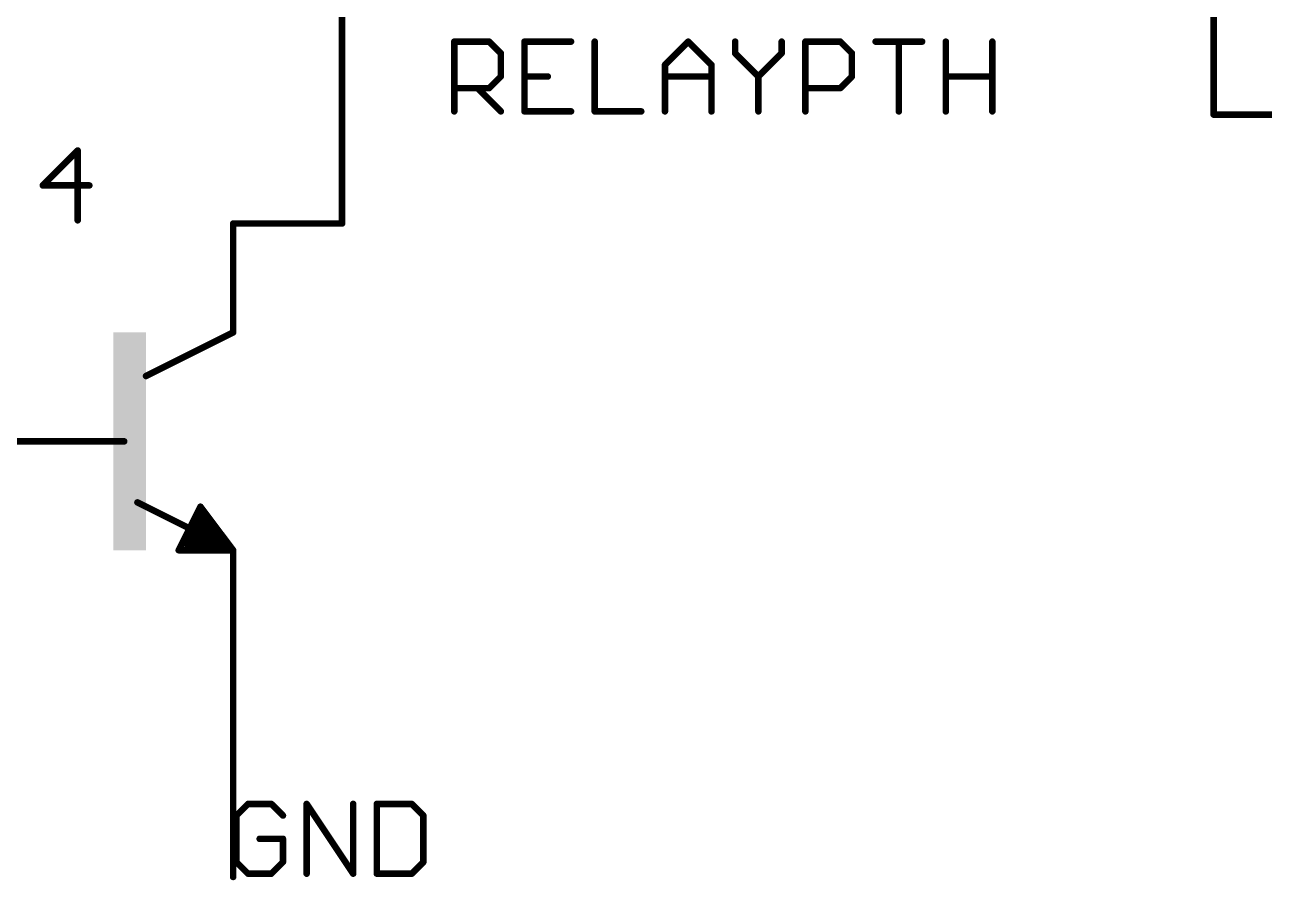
# Model space of a CAD drawing. Extents: x -13 to 211, y -15 to 133.
# Drawn here: x 20.54 to 49.44, y -15.32 to 4.64 of the extents above; entities that cross this region are included whole.
import ezdxf

# ---------------------------------------------------------------- set-up
doc = ezdxf.new("R2010")
doc.units = 0
for name, color, linetype in [('91', 94, 'CONTINUOUS'), ('94', 14, 'CONTINUOUS'), ('95', 251, 'CONTINUOUS'), ('96', 251, 'CONTINUOUS')]:
    doc.layers.add(name, color=color, linetype=linetype)

# ---------------------------------------------------------------- blocks, each defined once
blk = doc.blocks.new('RECT')
blk.add_solid([(-0.5, -0.5), (0.5, -0.5), (-0.5, 0.5), (0.5, 0.5)])

msp = doc.modelspace()

# ---------------------------------------------------------------- linework, layer by layer
at = {"layer": '91', "const_width": 0.1524}
for points in [[(27.94, 0), (27.94, 7.62)], [(48.26, 7.62), (48.26, 2.54)], [(48.26, 2.54), (55.88, 2.54)], [(25.4, 0), (27.94, 0)], [(25.4, -10.16), (25.4, -15.24)]]:
    msp.add_lwpolyline(points, dxfattribs=at)
at = {"layer": '91', "const_width": 0.0762}
for points in [[(48.26, 2.5781, 1), (48.26, 2.5019)], [(48.2219, 2.54, 1), (48.2981, 2.54)], [(25.4, 0.0381, 1), (25.4, -0.0381)], [(27.9019, 0, 1), (27.9781, 0)], [(27.94, -0.0381, 1), (27.94, 0.0381)], [(25.4381, -10.16, 1), (25.3619, -10.16)], [(25.3619, -15.24, 1), (25.4381, -15.24)]]:
    msp.add_lwpolyline(points, format="xyb", dxfattribs=at)
at = {"layer": '94'}
for points, const_width in [([(25.4, 0), (25.4, -2.54)], 0.1524), ([(25.4, -2.54), (23.368, -3.556)], 0.1524), ([(20.32, -5.08), (22.86, -5.08)], 0.1524), ([(24.4, -7.12), (23.168, -6.504)], 0.1524), ([(24.13, -7.62), (24.638, -6.604)], 0.1524), ([(24.638, -6.604), (25.4, -7.62)], 0.1524), ([(24.638, -6.858), (24.384, -7.366)], 0.254), ([(25.146, -7.493), (24.638, -6.858)], 0.254), ([(24.765, -7.366), (24.638, -7.112)], 0.254), ([(24.384, -7.366), (24.765, -7.366)], 0.254), ([(24.384, -7.493), (25.146, -7.493)], 0.254), ([(25.4, -7.62), (24.13, -7.62)], 0.1524), ([(25.4, -10.16), (25.4, -7.62)], 0.1524)]:
    msp.add_lwpolyline(points, dxfattribs=dict(at, const_width=const_width))
for points, const_width in [([(25.4381, 0, 1), (25.3619, 0)], 0.0762), ([(25.3619, -2.54, 1), (25.4381, -2.54)], 0.0762), ([(25.417, -2.5741, 1), (25.383, -2.5059)], 0.0762), ([(23.351, -3.5219, 1), (23.385, -3.5901)], 0.0762), ([(22.86, -5.1181, 1), (22.86, -5.0419)], 0.0762), ([(23.185, -6.4699, 1), (23.151, -6.5381)], 0.0762), ([(24.6685, -6.5811, 1), (24.6075, -6.6269)], 0.0762), ([(24.6721, -6.621, 1), (24.6039, -6.587)], 0.0762), ([(24.6876, -6.8183, 1), (24.5884, -6.8977)], 0.127), ([(24.6948, -6.8864, 1), (24.5812, -6.8296)], 0.127), ([(24.383, -7.1541, 1), (24.417, -7.0859)], 0.0762), ([(24.6948, -7.0836, 1), (24.5812, -7.1404)], 0.127), ([(24.384, -7.3025, 1), (24.384, -7.4295)], 0.127), ([(24.3272, -7.3376, 1), (24.4408, -7.3944)], 0.127), ([(24.384, -7.4295, 1), (24.384, -7.5565)], 0.127), ([(24.7082, -7.3944, 1), (24.8218, -7.3376)], 0.127), ([(24.765, -7.4295, 1), (24.765, -7.3025)], 0.127), ([(25.0964, -7.5327, 1), (25.1956, -7.4533)], 0.127), ([(25.146, -7.5565, 1), (25.146, -7.4295)], 0.127), ([(24.13, -7.5819, 1), (24.13, -7.6581)], 0.0762), ([(24.0959, -7.603, 1), (24.1641, -7.637)], 0.0762), ([(25.4381, -7.62, 1), (25.3619, -7.62)], 0.0762), ([(25.3695, -7.6429, 1), (25.4305, -7.5971)], 0.0762), ([(25.4, -7.6581, 1), (25.4, -7.5819)], 0.0762), ([(25.3619, -10.16, 1), (25.4381, -10.16)], 0.0762)]:
    msp.add_lwpolyline(points, format="xyb", dxfattribs=dict(at, const_width=const_width))
at = {"layer": '95', "const_width": 0.1524}
for points in [[(25.7474, -13.5368), (25.4762, -13.808)], [(26.2897, -13.5368), (25.7474, -13.5368)], [(26.5609, -13.808), (26.2897, -13.5368)], [(27.1134, -15.1638), (27.1134, -13.5368)], [(27.1134, -13.5368), (28.198, -15.1638)], [(28.198, -15.1638), (28.198, -13.5368)], [(28.7505, -13.5368), (28.7505, -15.1638)], [(29.564, -13.5368), (28.7505, -13.5368)], [(29.8352, -13.808), (29.564, -13.5368)], [(25.4762, -13.808), (25.4762, -14.8926)], [(29.8352, -14.8926), (29.8352, -13.808)], [(26.5609, -14.3503), (26.0185, -14.3503)], [(26.5609, -14.8926), (26.5609, -14.3503)], [(25.4762, -14.8926), (25.7474, -15.1638)], [(26.2897, -15.1638), (26.5609, -14.8926)], [(29.564, -15.1638), (29.8352, -14.8926)], [(25.7474, -15.1638), (26.2897, -15.1638)], [(28.7505, -15.1638), (29.564, -15.1638)]]:
    msp.add_lwpolyline(points, dxfattribs=at)
at = {"layer": '95', "const_width": 0.0762}
for points in [[(25.7474, -13.4987, 1), (25.7474, -13.5749)], [(25.7743, -13.5638, 1), (25.7204, -13.5099)], [(26.3166, -13.5099, 1), (26.2628, -13.5638)], [(26.2897, -13.5749, 1), (26.2897, -13.4987)], [(27.1515, -13.5368, 1), (27.0753, -13.5368)], [(27.1451, -13.5157, 1), (27.0817, -13.5579)], [(28.2361, -13.5368, 1), (28.1599, -13.5368)], [(28.7886, -13.5368, 1), (28.7124, -13.5368)], [(28.7505, -13.4987, 1), (28.7505, -13.5749)], [(29.5909, -13.5099, 1), (29.5371, -13.5638)], [(29.564, -13.5749, 1), (29.564, -13.4987)], [(25.5143, -13.808, 1), (25.4381, -13.808)], [(25.4493, -13.781, 1), (25.5031, -13.8349)], [(26.5339, -13.8349, 1), (26.5878, -13.781)], [(29.8733, -13.808, 1), (29.7971, -13.808)], [(29.8082, -13.8349, 1), (29.8621, -13.781)], [(26.0185, -14.3122, 1), (26.0185, -14.3884)], [(26.599, -14.3503, 1), (26.5228, -14.3503)], [(26.5609, -14.3884, 1), (26.5609, -14.3122)], [(25.5031, -14.8657, 1), (25.4493, -14.9196)], [(25.4381, -14.8926, 1), (25.5143, -14.8926)], [(26.5228, -14.8926, 1), (26.599, -14.8926)], [(26.5878, -14.9196, 1), (26.5339, -14.8657)], [(29.7971, -14.8926, 1), (29.8733, -14.8926)], [(29.8621, -14.9196, 1), (29.8082, -14.8657)], [(25.7474, -15.1257, 1), (25.7474, -15.2019)], [(25.7204, -15.1907, 1), (25.7743, -15.1369)], [(26.2628, -15.1369, 1), (26.3166, -15.1907)], [(26.2897, -15.2019, 1), (26.2897, -15.1257)], [(27.0753, -15.1638, 1), (27.1515, -15.1638)], [(28.1599, -15.1638, 1), (28.2361, -15.1638)], [(28.1663, -15.1849, 1), (28.2297, -15.1427)], [(28.7505, -15.1257, 1), (28.7505, -15.2019)], [(28.7124, -15.1638, 1), (28.7886, -15.1638)], [(29.5371, -15.1369, 1), (29.5909, -15.1907)], [(29.564, -15.2019, 1), (29.564, -15.1257)]]:
    msp.add_lwpolyline(points, format="xyb", dxfattribs=at)
at = {"layer": '96', "const_width": 0.1524}
for points in [[(30.5562, 2.6162), (30.5562, 4.2432)], [(30.5562, 4.2432), (31.3697, 4.2432)], [(31.3697, 4.2432), (31.6409, 3.972)], [(31.6409, 3.972), (31.6409, 3.4297)], [(33.278, 4.2432), (32.1934, 4.2432)], [(32.1934, 4.2432), (32.1934, 2.6162)], [(33.8305, 4.2432), (33.8305, 2.6162)], [(35.4677, 3.7009), (36.01, 4.2432)], [(36.01, 4.2432), (36.5523, 3.7009)], [(37.1048, 4.2432), (37.1048, 3.972)], [(37.1048, 3.972), (37.6472, 3.4297)], [(37.6472, 3.4297), (38.1895, 3.972)], [(38.1895, 3.972), (38.1895, 4.2432)], [(38.742, 2.6162), (38.742, 4.2432)], [(38.742, 4.2432), (39.5555, 4.2432)], [(39.5555, 4.2432), (39.8266, 3.972)], [(39.8266, 3.972), (39.8266, 3.4297)], [(40.3791, 4.2432), (41.4638, 4.2432)], [(40.9215, 2.6162), (40.9215, 4.2432)], [(42.0163, 2.6162), (42.0163, 4.2432)], [(43.101, 4.2432), (43.101, 2.6162)], [(35.4677, 2.6162), (35.4677, 3.7009)], [(36.5523, 3.7009), (36.5523, 2.6162)], [(31.6409, 3.4297), (31.3697, 3.1585)], [(32.1934, 3.4297), (32.7357, 3.4297)], [(35.4677, 3.4297), (36.5523, 3.4297)], [(37.6472, 3.4297), (37.6472, 2.6162)], [(39.8266, 3.4297), (39.5555, 3.1585)], [(42.0163, 3.4297), (43.101, 3.4297)], [(31.3697, 3.1585), (30.5562, 3.1585)], [(31.0985, 3.1585), (31.6409, 2.6162)], [(39.5555, 3.1585), (38.742, 3.1585)], [(32.1934, 2.6162), (33.278, 2.6162)], [(33.8305, 2.6162), (34.9152, 2.6162)], [(21.7755, 1.7032), (20.962, 0.8897)], [(21.7755, 0.0762), (21.7755, 1.7032)], [(20.962, 0.8897), (22.0466, 0.8897)]]:
    msp.add_lwpolyline(points, dxfattribs=at)
at = {"layer": '96', "const_width": 0.0762}
for points in [[(30.5943, 4.2432, 1), (30.5181, 4.2432)], [(30.5562, 4.2813, 1), (30.5562, 4.2051)], [(31.3966, 4.2701, 1), (31.3428, 4.2162)], [(31.3697, 4.2051, 1), (31.3697, 4.2813)], [(31.679, 3.972, 1), (31.6028, 3.972)], [(32.1934, 4.2813, 1), (32.1934, 4.2051)], [(32.2315, 4.2432, 1), (32.1553, 4.2432)], [(33.278, 4.2051, 1), (33.278, 4.2813)], [(33.8686, 4.2432, 1), (33.7924, 4.2432)], [(36.0369, 4.2701, 1), (35.9831, 4.2162)], [(36.0369, 4.2162, 1), (35.9831, 4.2701)], [(37.1429, 4.2432, 1), (37.0667, 4.2432)], [(37.1318, 3.999, 1), (37.0779, 3.9451)], [(38.2276, 4.2432, 1), (38.1514, 4.2432)], [(38.2164, 3.9451, 1), (38.1625, 3.999)], [(38.7801, 4.2432, 1), (38.7039, 4.2432)], [(38.742, 4.2813, 1), (38.742, 4.2051)], [(39.5824, 4.2701, 1), (39.5285, 4.2162)], [(39.5555, 4.2051, 1), (39.5555, 4.2813)], [(39.8647, 3.972, 1), (39.7885, 3.972)], [(40.3791, 4.2813, 1), (40.3791, 4.2051)], [(40.9596, 4.2432, 1), (40.8834, 4.2432)], [(41.4638, 4.2051, 1), (41.4638, 4.2813)], [(42.0544, 4.2432, 1), (41.9782, 4.2432)], [(43.1391, 4.2432, 1), (43.0629, 4.2432)], [(31.6139, 3.9451, 1), (31.6678, 3.999)], [(35.4407, 3.7278, 1), (35.4946, 3.6739)], [(35.5058, 3.7009, 1), (35.4296, 3.7009)], [(36.5904, 3.7009, 1), (36.5142, 3.7009)], [(36.5254, 3.6739, 1), (36.5793, 3.7278)], [(37.0667, 3.972, 1), (37.1429, 3.972)], [(38.1514, 3.972, 1), (38.2276, 3.972)], [(39.7997, 3.9451, 1), (39.8536, 3.999)], [(31.6028, 3.4297, 1), (31.679, 3.4297)], [(31.6678, 3.4028, 1), (31.6139, 3.4566)], [(32.1934, 3.4678, 1), (32.1934, 3.3916)], [(32.7357, 3.3916, 1), (32.7357, 3.4678)], [(35.4677, 3.4678, 1), (35.4677, 3.3916)], [(36.5523, 3.3916, 1), (36.5523, 3.4678)], [(37.6853, 3.4297, 1), (37.6091, 3.4297)], [(37.6202, 3.4566, 1), (37.6741, 3.4028)], [(37.6202, 3.4028, 1), (37.6741, 3.4566)], [(39.7885, 3.4297, 1), (39.8647, 3.4297)], [(39.8536, 3.4028, 1), (39.7997, 3.4566)], [(42.0163, 3.4678, 1), (42.0163, 3.3916)], [(43.101, 3.3916, 1), (43.101, 3.4678)], [(30.5562, 3.1966, 1), (30.5562, 3.1204)], [(31.1255, 3.1855, 1), (31.0716, 3.1316)], [(31.3428, 3.1855, 1), (31.3966, 3.1316)], [(31.3697, 3.1204, 1), (31.3697, 3.1966)], [(38.742, 3.1966, 1), (38.742, 3.1204)], [(39.5285, 3.1855, 1), (39.5824, 3.1316)], [(39.5555, 3.1204, 1), (39.5555, 3.1966)], [(30.5181, 2.6162, 1), (30.5943, 2.6162)], [(31.6139, 2.5893, 1), (31.6678, 2.6431)], [(32.1934, 2.6543, 1), (32.1934, 2.5781)], [(32.1553, 2.6162, 1), (32.2315, 2.6162)], [(33.278, 2.5781, 1), (33.278, 2.6543)], [(33.8305, 2.6543, 1), (33.8305, 2.5781)], [(33.7924, 2.6162, 1), (33.8686, 2.6162)], [(34.9152, 2.5781, 1), (34.9152, 2.6543)], [(35.4296, 2.6162, 1), (35.5058, 2.6162)], [(36.5142, 2.6162, 1), (36.5904, 2.6162)], [(37.6091, 2.6162, 1), (37.6853, 2.6162)], [(38.7039, 2.6162, 1), (38.7801, 2.6162)], [(40.8834, 2.6162, 1), (40.9596, 2.6162)], [(41.9782, 2.6162, 1), (42.0544, 2.6162)], [(43.0629, 2.6162, 1), (43.1391, 2.6162)], [(21.8136, 1.7032, 1), (21.7374, 1.7032)], [(21.8024, 1.6762, 1), (21.7485, 1.7301)], [(20.962, 0.9278, 1), (20.962, 0.8516)], [(20.935, 0.9166, 1), (20.9889, 0.8628)], [(22.0466, 0.8516, 1), (22.0466, 0.9278)], [(21.7374, 0.0762, 1), (21.8136, 0.0762)]]:
    msp.add_lwpolyline(points, format="xyb", dxfattribs=at)

# ---------------------------------------------------------------- block references
at = {"layer": '94', "xscale": 0.762, "yscale": 5.08}
msp.add_blockref('RECT', (22.987, -5.08), dxfattribs=at)

doc.saveas('drawing.dxf')
